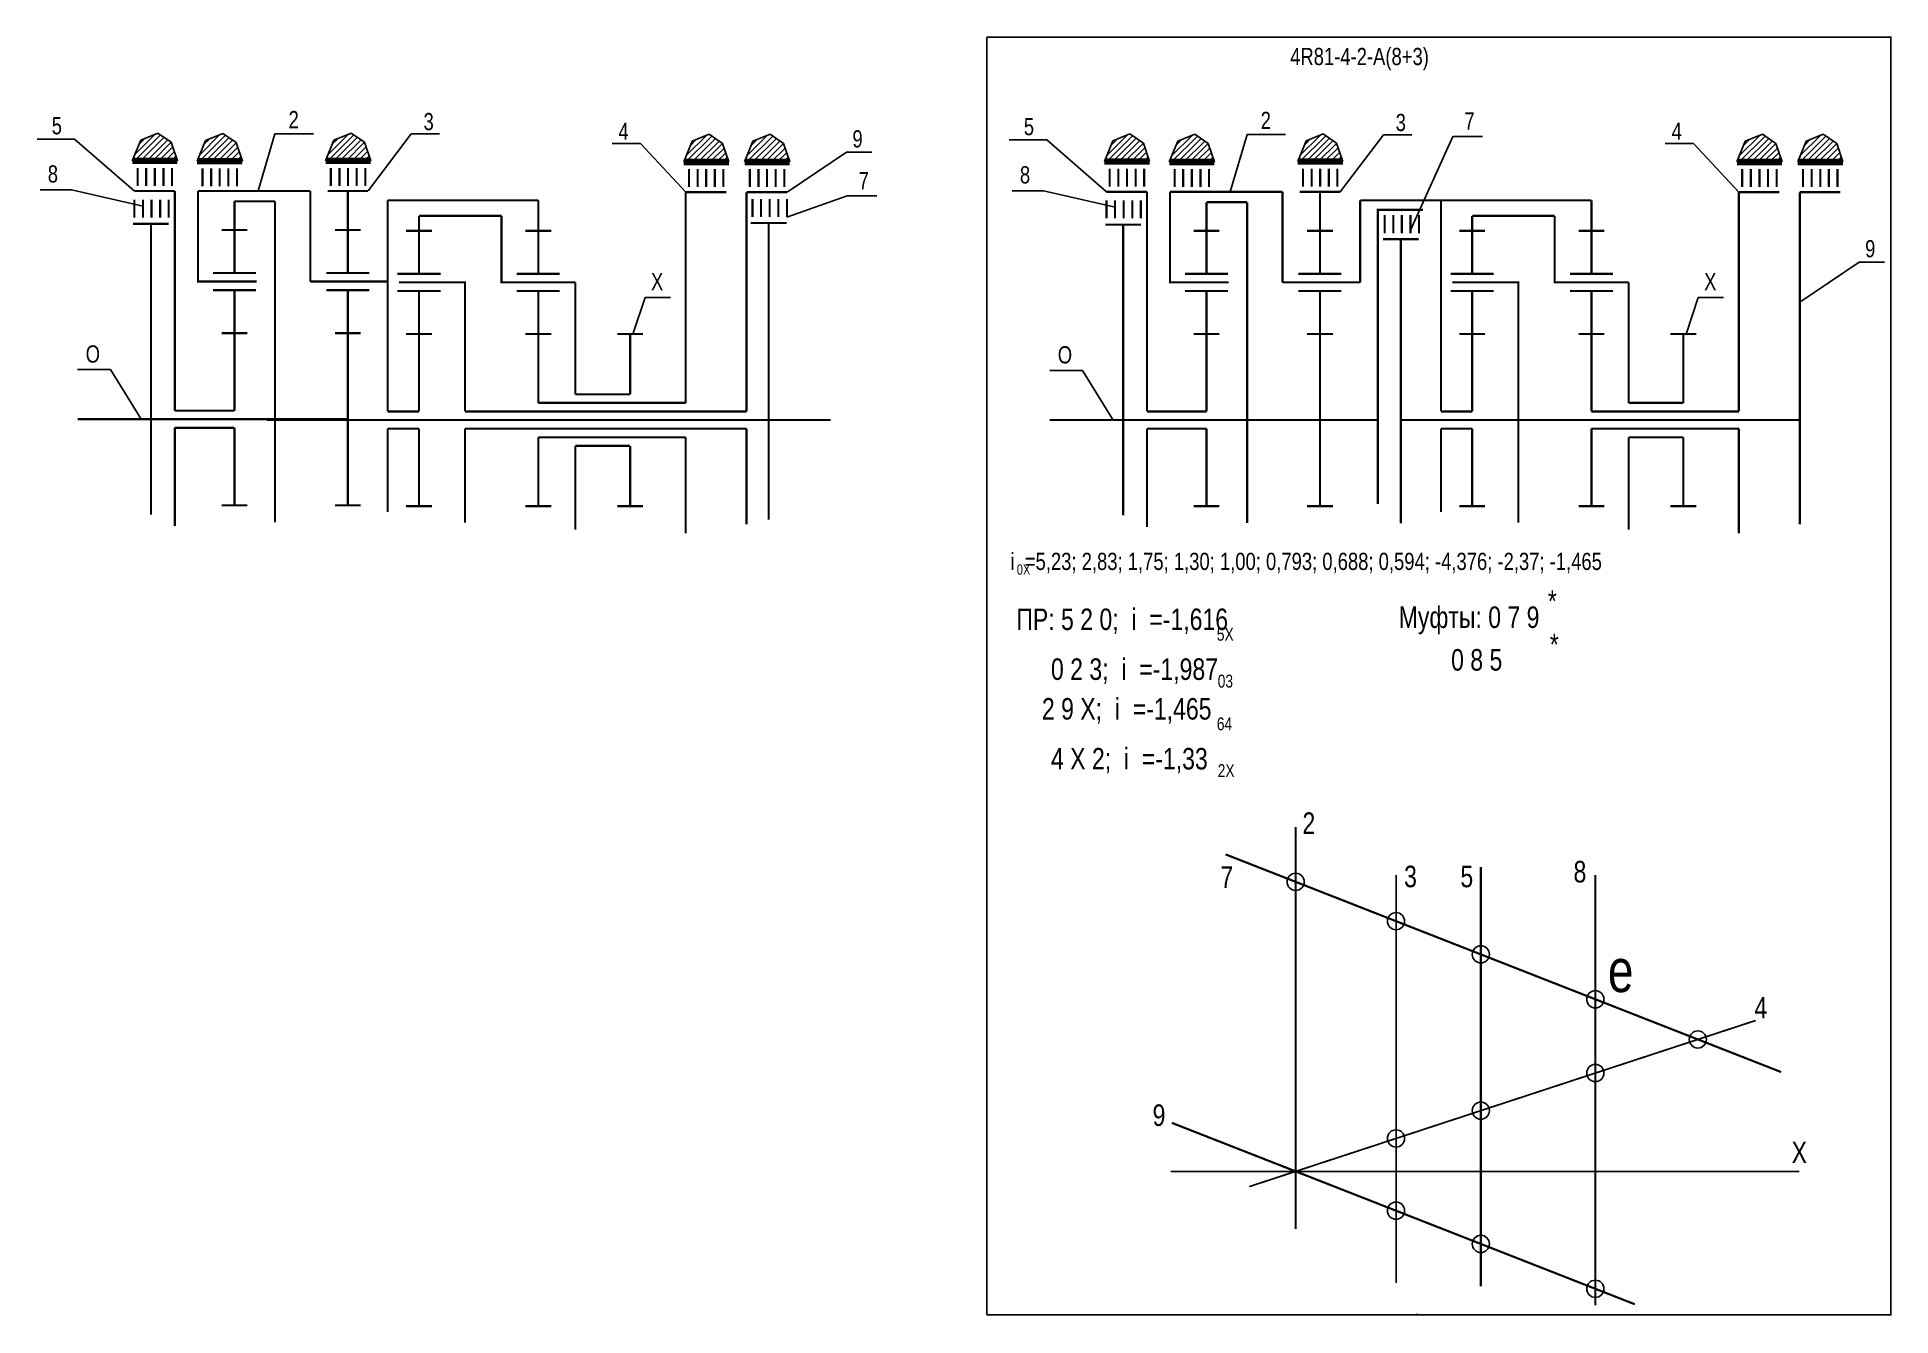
# Model space of a CAD drawing. Extents: x -573 to -142, y 153 to 450.
import ezdxf

# ---------------------------------------------------------------- set-up
doc = ezdxf.new("R2010")
doc.units = 0
doc.header["$LTSCALE"] = 15
doc.layers.get('0').update_dxf_attribs({"linetype": 'CONTINUOUS'})
doc.layers.add('DIM', color=92, linetype='CONTINUOUS')
doc.layers.add('MAIN', color=5, linetype='CONTINUOUS')
doc.styles.add('AMK', font='amk.shx', dxfattribs={"width": 0.8})

msp = doc.modelspace()

# ---------------------------------------------------------------- hatches: boundary and pattern name
at = {"layer": 'DIM'}
h = msp.add_hatch(dxfattribs=at)
h.set_pattern_fill('_USER', color=0, angle=45, style=0, pattern_type=0)
h.set_pattern_definition([(45, (-298.7449, -4.5852), (-0.7071068, 0.7071068), [])])
h.paths.add_polyline_path([(-549.04, 425.93), (-550.98, 421.11), (-540.49, 421.11), (-541.94, 425.44), (-545.05, 427.55)])
h = msp.add_hatch(dxfattribs=at)
h.set_pattern_fill('_USER', color=0, angle=45, style=0, pattern_type=0)
h.set_pattern_definition([(45, (-283.6764, -4.6726), (-0.7071068, 0.7071068), [])])
h.paths.add_polyline_path([(-533.97, 425.85), (-535.92, 421.03), (-525.42, 421.03), (-526.87, 425.35), (-529.98, 427.46)])
h = msp.add_hatch(dxfattribs=at)
h.set_pattern_fill('_USER', color=0, angle=45, style=0, pattern_type=0)
h.set_pattern_definition([(45, (-253.851, -4.5852), (-0.7071068, 0.7071068), [])])
h.paths.add_polyline_path([(-504.15, 425.93), (-506.09, 421.11), (-495.59, 421.11), (-497.04, 425.44), (-500.16, 427.55)])
h = msp.add_hatch(dxfattribs=at)
h.set_pattern_fill('_USER', color=0, angle=45, style=0, pattern_type=0)
h.set_pattern_definition([(45, (-170.6527, -4.873), (-0.7071068, 0.7071068), [])])
h.paths.add_polyline_path([(-420.95, 425.65), (-422.89, 420.83), (-412.4, 420.83), (-413.85, 425.15), (-416.96, 427.26)])
h = msp.add_hatch(dxfattribs=at)
h.set_pattern_fill('_USER', color=0, angle=45, style=0, pattern_type=0)
h.set_pattern_definition([(45, (-156.5144, -4.873), (-0.7071068, 0.7071068), [])])
h.paths.add_polyline_path([(-406.81, 425.65), (-408.75, 420.83), (-398.26, 420.83), (-399.71, 425.15), (-402.82, 427.26)])
h = msp.add_hatch(dxfattribs=at)
h.set_pattern_fill('_USER', color=0, angle=45, style=0, pattern_type=0)
h.set_pattern_definition([(45, (-72.9048, -4.7831), (-0.7071068, 0.7071068), [])])
h.paths.add_polyline_path([(-323.2, 425.74), (-325.14, 420.92), (-314.65, 420.92), (-316.1, 425.24), (-319.21, 427.35)])
h = msp.add_hatch(dxfattribs=at)
h.set_pattern_fill('_USER', color=0, angle=45, style=0, pattern_type=0)
h.set_pattern_definition([(45, (-57.8362, -4.8705), (-0.7071068, 0.7071068), [])])
h.paths.add_polyline_path([(-308.13, 425.65), (-310.08, 420.83), (-299.58, 420.83), (-301.03, 425.15), (-304.14, 427.27)])
h = msp.add_hatch(dxfattribs=at)
h.set_pattern_fill('_USER', color=0, angle=45, style=0, pattern_type=0)
h.set_pattern_definition([(45, (-28.0108, -4.7831), (-0.7071068, 0.7071068), [])])
h.paths.add_polyline_path([(-278.31, 425.74), (-280.25, 420.92), (-269.75, 420.92), (-271.2, 425.24), (-274.32, 427.35)])
h = msp.add_hatch(dxfattribs=at)
h.set_pattern_fill('_USER', color=0, angle=45, style=0, pattern_type=0)
h.set_pattern_definition([(45, (74.0229, -4.873), (-0.7071068, 0.7071068), [])])
h.paths.add_polyline_path([(-176.27, 425.65), (-178.22, 420.83), (-167.72, 420.83), (-169.17, 425.15), (-172.29, 427.26)])
h = msp.add_hatch(dxfattribs=at)
h.set_pattern_fill('_USER', color=0, angle=45, style=0, pattern_type=0)
h.set_pattern_definition([(45, (88.1612, -4.873), (-0.7071068, 0.7071068), [])])
h.paths.add_polyline_path([(-162.13, 425.65), (-164.08, 420.83), (-153.58, 420.83), (-155.03, 425.15), (-158.15, 427.26)])

# ---------------------------------------------------------------- linework, layer by layer
at = {"const_width": 0.4}
for points in [[(-280.72, 266.24), (-280.72, 172.82)], [(-257.4, 255.14), (-257.4, 160.27)], [(-211.1, 255.14), (-211.1, 155.11)], [(-291.52, 182.67), (-173.85, 221.29)]]:
    msp.add_lwpolyline(points, dxfattribs=at)
at = {"layer": 'DIM', "color": 0}
for p, q in [((-549.04, 425.93), (-545.05, 427.55)), ((-545.05, 427.55), (-541.94, 425.44)), ((-533.97, 425.85), (-529.98, 427.46)), ((-529.98, 427.46), (-526.87, 425.35)), ((-517.84, 427.4), (-521.74, 414.1)), ((-517.84, 427.4), (-508.91, 427.4)), ((-504.15, 425.93), (-500.16, 427.55)), ((-500.16, 427.55), (-497.04, 425.44)), ((-486.17, 427.37), (-496.21, 414.1)), ((-486.17, 427.37), (-479.6, 427.37)), ((-420.95, 425.65), (-416.96, 427.26)), ((-416.96, 427.26), (-413.85, 425.15)), ((-406.81, 425.65), (-402.82, 427.26)), ((-402.82, 427.26), (-399.71, 425.15)), ((-323.2, 425.74), (-319.21, 427.35)), ((-319.21, 427.35), (-316.1, 425.24)), ((-308.13, 425.65), (-304.14, 427.27)), ((-304.14, 427.27), (-301.03, 425.15)), ((-292, 427.2), (-295.9, 413.9)), ((-292, 427.2), (-283.07, 427.2)), ((-278.31, 425.74), (-274.32, 427.35)), ((-274.32, 427.35), (-271.2, 425.24)), ((-260.33, 427.17), (-270.37, 413.9)), ((-260.33, 427.17), (-253.76, 427.17)), ((-244.2, 426.79), (-254.05, 404.96)), ((-244.2, 426.79), (-237.34, 426.79)), ((-176.27, 425.65), (-172.29, 427.26)), ((-172.29, 427.26), (-169.17, 425.15)), ((-162.13, 425.65), (-158.15, 427.26)), ((-158.15, 427.26), (-155.03, 425.15)), ((-573.11, 426.15), (-564.38, 426.15)), ((-564.38, 426.15), (-550.52, 414.1)), ((-550.98, 421.11), (-549.04, 425.93)), ((-541.94, 425.44), (-540.49, 421.11)), ((-535.92, 421.03), (-533.97, 425.85)), ((-526.87, 425.35), (-525.42, 421.03)), ((-506.09, 421.11), (-504.15, 425.93)), ((-497.04, 425.44), (-495.59, 421.11)), ((-439.53, 425.1), (-432.96, 425.1)), ((-432.96, 425.1), (-422.43, 413.81)), ((-422.89, 420.83), (-420.95, 425.65)), ((-413.85, 425.15), (-412.4, 420.83)), ((-408.75, 420.83), (-406.81, 425.65)), ((-399.71, 425.15), (-398.26, 420.83)), ((-385.08, 423.1), (-398.88, 413.81)), ((-385.08, 423.1), (-379.16, 423.1)), ((-347.27, 425.95), (-338.54, 425.95)), ((-338.54, 425.95), (-324.68, 413.9)), ((-325.14, 420.92), (-323.2, 425.74)), ((-316.1, 425.24), (-314.65, 420.92)), ((-310.08, 420.83), (-308.13, 425.65)), ((-301.03, 425.15), (-299.58, 420.83)), ((-280.25, 420.92), (-278.31, 425.74)), ((-271.2, 425.24), (-269.75, 420.92)), ((-194.85, 425.1), (-188.28, 425.1)), ((-188.28, 425.1), (-177.75, 413.81)), ((-178.22, 420.83), (-176.27, 425.65)), ((-169.17, 425.15), (-167.72, 420.83)), ((-164.08, 420.83), (-162.13, 425.65)), ((-155.03, 425.15), (-153.58, 420.83)), ((-549.73, 420.92), (-542.82, 420.92)), ((-504.84, 420.92), (-497.93, 420.92)), ((-421.64, 420.64), (-414.73, 420.64)), ((-407.5, 420.64), (-400.59, 420.64)), ((-323.89, 420.73), (-316.98, 420.73)), ((-279, 420.73), (-272.08, 420.73)), ((-176.96, 420.64), (-170.05, 420.64)), ((-162.83, 420.64), (-155.91, 420.64)), ((-565.14, 414.36), (-572.4, 414.36)), ((-565.14, 414.36), (-565.14, 414.36)), ((-565.14, 414.36), (-548.52, 410.56)), ((-339.3, 414.16), (-346.56, 414.16)), ((-339.3, 414.16), (-339.3, 414.16)), ((-339.3, 414.16), (-322.68, 410.36)), ((-384.92, 412.93), (-398.91, 408.04)), ((-384.92, 412.93), (-378.05, 412.93)), ((-149.81, 397.56), (-163.61, 388.27)), ((-149.81, 397.56), (-143.9, 397.56)), ((-431.87, 389.3), (-434.69, 380.84)), ((-431.87, 389.3), (-425.96, 389.3)), ((-187.2, 389.3), (-190.02, 380.84)), ((-187.2, 389.3), (-181.29, 389.3)), ((-556.08, 372.59), (-563.68, 372.59)), ((-556.08, 372.59), (-548.94, 361.04)), ((-330.24, 372.4), (-337.84, 372.4)), ((-330.24, 372.4), (-323.1, 360.84))]:
    msp.add_line(p, q, dxfattribs=at)
for points, const_width in [([(-541.11, 414.1), (-541.11, 363.04)], 0.5), ([(-531.51, 393.04), (-535.74, 393.04), (-535.74, 414.1)], 0.5), ([(-509.62, 414.1), (-535.74, 414.1)], 0.5), ([(-509.62, 393.04), (-509.62, 414.1)], 0.5), ([(-422.43, 413.81), (-422.43, 364.84)], 0.5), ([(-408.29, 413.81), (-408.29, 362.84)], 0.5), ([(-315.27, 413.9), (-315.27, 362.84)], 0.5), ([(-305.67, 392.84), (-309.9, 392.84), (-309.9, 413.9)], 0.5), ([(-283.78, 413.9), (-309.9, 413.9)], 0.5), ([(-283.78, 392.84), (-283.78, 413.9)], 0.5), ([(-177.75, 413.81), (-177.75, 362.84)], 0.5), ([(-163.61, 413.81), (-163.61, 360.84)], 0.5), ([(-527.26, 411.69), (-517.83, 411.69)], 0.5), ([(-517.83, 411.69), (-517.83, 337.1)], 0.5), ([(-456.67, 411.93), (-491.65, 411.93)], 0.5), ([(-491.65, 411.93), (-491.65, 362.84)], 0.5), ([(-301.42, 411.49), (-291.99, 411.49)], 0.5), ([(-291.99, 411.49), (-291.99, 336.91)], 0.5), ([(-265.72, 392.84), (-265.72, 411.93)], 0.5), ([(-212, 411.93), (-265.72, 411.93)], 0.5), ([(-261.64, 341.34), (-261.64, 409.7), (-251.12, 409.7)], 0.5), ([(-246.97, 411.93), (-246.97, 362.84)], 0.5), ([(-550.79, 406.44), (-542.5, 406.44)], 0.5), ([(-546.64, 406.44), (-546.64, 338.88)], 0.5), ([(-465.21, 408.3), (-484.38, 408.3)], 0.5), ([(-461.98, 392.84), (-465.21, 392.84), (-465.21, 408.3)], 0.5), ([(-403.13, 406.65), (-403.13, 337.69)], 0.5), ([(-324.95, 406.24), (-316.66, 406.24)], 0.5), ([(-320.8, 406.24), (-320.8, 338.68)], 0.5), ([(-220.54, 408.3), (-239.7, 408.3)], 0.5), ([(-217.3, 392.84), (-220.54, 392.84), (-220.54, 408.3)], 0.5), ([(-256.28, 402.89), (-256.28, 336.87)], 0.5), ([(-479.39, 392.84), (-473.68, 392.84), (-473.68, 362.84)], 0.5), ([(-448.05, 392.84), (-448.05, 366.84)], 0.5), ([(-234.71, 392.84), (-229.01, 392.84), (-229.01, 337.02)], 0.5), ([(-203.37, 392.84), (-203.37, 364.84)], 0.5), ([(-448.05, 366.84), (-435.33, 366.84)], 0.5), ([(-541.11, 363.04), (-527.26, 363.04)], 0.5), ([(-491.65, 362.84), (-484.38, 362.84)], 0.5), ([(-473.68, 362.84), (-408.29, 362.84)], 0.5), ([(-456.67, 364.84), (-435.33, 364.84)], 0.5), ([(-448.05, 364.84), (-422.43, 364.84)], 0.5), ([(-315.27, 362.84), (-301.42, 362.84)], 0.5), ([(-246.97, 362.84), (-239.7, 362.84)], 0.5), ([(-212, 362.84), (-177.75, 362.84)], 0.5), ([(-203.37, 364.84), (-190.65, 364.84)], 0.5), ([(-203.37, 364.84), (-190.65, 364.84)], 0.5), ([(-563.69, 361.04), (-500.92, 361.04)], 0.5), ([(-541.11, 359.04), (-527.26, 359.04)], 0.5), ([(-541.11, 359.04), (-541.11, 336.19)], 0.5), ([(-519.75, 360.84), (-388.71, 360.84)], 0.5), ([(-492.99, 360.84), (-453.77, 360.84)], 0.5), ([(-491.65, 358.84), (-484.38, 358.84)], 0.5), ([(-491.65, 358.84), (-491.65, 339.49)], 0.5), ([(-473.68, 358.84), (-408.29, 358.84)], 0.5), ([(-473.68, 358.84), (-473.68, 337.02)], 0.5), ([(-408.29, 358.84), (-408.29, 336.62)], 0.5), ([(-337.85, 360.84), (-261.64, 360.84)], 0.5), ([(-315.27, 358.84), (-301.42, 358.84)], 0.5), ([(-315.27, 358.84), (-315.27, 335.99)], 0.5), ([(-256.28, 360.84), (-163.61, 360.84)], 0.5), ([(-248.32, 360.84), (-209.09, 360.84)], 0.5), ([(-246.97, 358.84), (-239.7, 358.84)], 0.5), ([(-246.97, 358.84), (-246.97, 339.49)], 0.5), ([(-212, 358.84), (-177.75, 358.84)], 0.5), ([(-177.75, 358.84), (-177.75, 334.49)], 0.5), ([(-163.61, 360.84), (-163.61, 336.62)], 0.5), ([(-456.67, 356.84), (-435.33, 356.84)], 0.5), ([(-448.05, 356.84), (-422.43, 356.84)], 0.5), ([(-448.05, 354.84), (-448.05, 335.35)], 0.5), ([(-448.05, 354.84), (-435.33, 354.84)], 0.5), ([(-422.43, 356.84), (-422.43, 334.49)], 0.5), ([(-203.37, 356.84), (-190.65, 356.84)], 0.5), ([(-203.37, 356.84), (-190.65, 356.84)], 0.5), ([(-203.37, 356.84), (-203.37, 335.35)], 0.5), ([(-167.93, 209.3), (-296.99, 259.89)], 0.5), ([(-237.7, 256.94), (-237.7, 159.48)], 0.5), ([(-201.92, 155.33), (-309.5, 197.5)], 0.5), ([(-309.78, 186.22), (-163.68, 186.22)], 0.4), ([(-252.52, 153.13), (-252.52, 152.87)], 0.5)]:
    msp.add_lwpolyline(points, dxfattribs=dict(at, const_width=const_width))
for centre in [(-280.72, 253.51), (-257.4, 244.37), (-237.7, 236.65), (-211.1, 226.22), (-187.29, 216.88), (-211.1, 209.07), (-237.7, 200.34), (-257.4, 193.87), (-257.4, 177.08), (-237.7, 169.36), (-211.1, 158.93)]:
    msp.add_circle(centre, 2, dxfattribs=at)
at = {"layer": 'MAIN'}
for points in [[(-352.43, 152.87), (-352.43, 449.87)], [(-352.43, 449.87), (-142.43, 449.87), (-142.43, 152.87), (-352.43, 152.87)]]:
    msp.add_lwpolyline(points, dxfattribs=at)
at = {"layer": 'MAIN', "color": 0}
for points, const_width in [([(-550.98, 421.11), (-540.49, 421.11)], 1.5), ([(-541.75, 419.46), (-541.75, 415.27)], 0.5), ([(-535.92, 421.03), (-525.42, 421.03)], 1.5), ([(-526.68, 419.38), (-526.68, 415.18)], 0.5), ([(-506.09, 421.11), (-495.59, 421.11)], 1.5), ([(-496.86, 419.46), (-496.86, 415.27)], 0.5), ([(-422.89, 420.83), (-412.4, 420.83)], 1.5), ([(-413.66, 419.18), (-413.66, 414.98)], 0.5), ([(-408.75, 420.83), (-398.26, 420.83)], 1.5), ([(-399.52, 419.18), (-399.52, 414.98)], 0.5), ([(-325.14, 420.92), (-314.65, 420.92)], 1.5), ([(-315.91, 419.27), (-315.91, 415.07)], 0.5), ([(-310.08, 420.83), (-299.58, 420.83)], 1.5), ([(-300.84, 419.18), (-300.84, 414.98)], 0.5), ([(-280.25, 420.92), (-269.75, 420.92)], 1.5), ([(-271.02, 419.27), (-271.02, 415.07)], 0.5), ([(-178.22, 420.83), (-167.72, 420.83)], 1.5), ([(-168.98, 419.18), (-168.98, 414.98)], 0.5), ([(-164.08, 420.83), (-153.58, 420.83)], 1.5), ([(-154.85, 419.18), (-154.85, 414.98)], 0.5), ([(-550.52, 414.1), (-541.11, 414.1)], 0.5), ([(-505.63, 414.1), (-496.21, 414.1)], 0.5), ([(-500.92, 405.04), (-500.92, 414.1)], 0.5), ([(-422.43, 413.81), (-413.02, 413.81)], 0.5), ([(-408.29, 413.81), (-398.88, 413.81)], 0.5), ([(-324.68, 413.9), (-315.27, 413.9)], 0.5), ([(-279.79, 413.9), (-270.37, 413.9)], 0.5), ([(-275.08, 404.84), (-275.08, 413.9)], 0.5), ([(-177.75, 413.81), (-168.34, 413.81)], 0.5), ([(-163.61, 413.81), (-154.2, 413.81)], 0.5), ([(-542.52, 412.11), (-542.52, 407.91)], 0.5), ([(-527.26, 405.04), (-527.26, 411.69)], 0.5), ([(-456.67, 394.84), (-456.67, 411.93)], 0.5), ([(-398.91, 412.23), (-398.91, 408.04)], 0.5), ([(-316.68, 411.91), (-316.68, 407.72)], 0.5), ([(-301.42, 404.84), (-301.42, 411.49)], 0.5), ([(-212, 394.84), (-212, 411.93)], 0.5), ([(-527.26, 405.04), (-530.26, 405.04)], 0.5), ([(-527.26, 395.04), (-527.26, 405.04)], 0.5), ([(-527.26, 405.04), (-524.26, 405.04)], 0.5), ([(-500.92, 405.04), (-503.92, 405.04)], 0.5), ([(-500.92, 395.04), (-500.92, 405.04)], 0.5), ([(-500.92, 405.04), (-497.92, 405.04)], 0.5), ([(-484.38, 404.84), (-487.38, 404.84)], 0.5), ([(-484.38, 404.84), (-484.38, 408.3)], 0.5), ([(-484.38, 394.84), (-484.38, 404.84)], 0.5), ([(-484.38, 404.84), (-481.38, 404.84)], 0.5), ([(-456.67, 404.84), (-459.67, 404.84)], 0.5), ([(-456.67, 404.84), (-453.67, 404.84)], 0.5), ([(-407.3, 406.65), (-398.96, 406.65)], 0.5), ([(-301.42, 404.84), (-304.42, 404.84)], 0.5), ([(-301.42, 394.84), (-301.42, 404.84)], 0.5), ([(-301.42, 404.84), (-298.42, 404.84)], 0.5), ([(-275.08, 404.84), (-278.08, 404.84)], 0.5), ([(-275.08, 394.84), (-275.08, 404.84)], 0.5), ([(-275.08, 404.84), (-272.08, 404.84)], 0.5), ([(-252.05, 408.47), (-252.05, 404.28)], 0.5), ([(-239.7, 404.84), (-242.7, 404.84)], 0.5), ([(-239.7, 404.84), (-239.7, 408.3)], 0.5), ([(-239.7, 394.84), (-239.7, 404.84)], 0.5), ([(-239.7, 404.84), (-236.7, 404.84)], 0.5), ([(-212, 404.84), (-215, 404.84)], 0.5), ([(-212, 404.84), (-209, 404.84)], 0.5), ([(-260.45, 402.89), (-252.11, 402.89)], 0.5), ([(-522.13, 393.04), (-531.51, 393.04)], 0.5), ([(-491.65, 393.04), (-509.62, 393.04)], 0.5), ([(-479.39, 392.84), (-488.99, 392.84)], 0.5), ([(-448.05, 392.84), (-461.98, 392.84)], 0.5), ([(-296.29, 392.84), (-305.67, 392.84)], 0.5), ([(-265.72, 392.84), (-283.78, 392.84)], 0.5), ([(-234.71, 392.84), (-244.32, 392.84)], 0.5), ([(-203.37, 392.84), (-217.3, 392.84)], 0.5), ([(-527.26, 391.04), (-532.26, 391.04)], 0.5), ([(-527.26, 381.04), (-527.26, 391.04), (-522.26, 391.04)], 0.5), ([(-500.92, 391.04), (-505.92, 391.04)], 0.5), ([(-500.92, 381.04), (-500.92, 391.04), (-495.92, 391.04)], 0.5), ([(-484.38, 390.84), (-489.38, 390.84)], 0.5), ([(-484.38, 380.84), (-484.38, 390.84), (-479.38, 390.84)], 0.5), ([(-456.67, 390.84), (-461.67, 390.84)], 0.5), ([(-456.67, 380.84), (-456.67, 390.84), (-451.67, 390.84)], 0.5), ([(-301.42, 390.84), (-306.42, 390.84)], 0.5), ([(-301.42, 380.84), (-301.42, 390.84), (-296.42, 390.84)], 0.5), ([(-275.08, 390.84), (-280.08, 390.84)], 0.5), ([(-275.08, 380.84), (-275.08, 390.84), (-270.08, 390.84)], 0.5), ([(-239.7, 390.84), (-244.7, 390.84)], 0.5), ([(-239.7, 380.84), (-239.7, 390.84), (-234.7, 390.84)], 0.5), ([(-212, 390.84), (-217, 390.84)], 0.5), ([(-212, 380.84), (-212, 390.84), (-207, 390.84)], 0.5), ([(-527.26, 381.04), (-530.26, 381.04)], 0.5), ([(-527.26, 363.04), (-527.26, 381.04)], 0.5), ([(-527.26, 381.04), (-524.26, 381.04)], 0.5), ([(-500.92, 381.04), (-503.92, 381.04)], 0.5), ([(-500.92, 361.04), (-500.92, 381.04)], 0.5), ([(-500.92, 381.04), (-497.92, 381.04)], 0.5), ([(-484.38, 380.84), (-487.38, 380.84)], 0.5), ([(-484.38, 362.84), (-484.38, 380.84)], 0.5), ([(-484.38, 380.84), (-481.38, 380.84)], 0.5), ([(-456.67, 380.84), (-459.67, 380.84)], 0.5), ([(-456.67, 364.84), (-456.67, 380.84)], 0.5), ([(-456.67, 380.84), (-453.67, 380.84)], 0.5), ([(-435.33, 380.84), (-438.33, 380.84)], 0.5), ([(-435.33, 380.84), (-432.33, 380.84)], 0.5), ([(-435.33, 366.84), (-435.33, 380.84)], 0.5), ([(-301.42, 380.84), (-304.42, 380.84)], 0.5), ([(-301.42, 362.84), (-301.42, 380.84)], 0.5), ([(-301.42, 380.84), (-298.42, 380.84)], 0.5), ([(-275.08, 380.84), (-278.08, 380.84)], 0.5), ([(-275.08, 360.84), (-275.08, 380.84)], 0.5), ([(-275.08, 380.84), (-272.08, 380.84)], 0.5), ([(-239.7, 380.84), (-242.7, 380.84)], 0.5), ([(-239.7, 362.84), (-239.7, 380.84)], 0.5), ([(-239.7, 380.84), (-236.7, 380.84)], 0.5), ([(-212, 380.84), (-215, 380.84)], 0.5), ([(-212, 362.84), (-212, 380.84)], 0.5), ([(-212, 380.84), (-209, 380.84)], 0.5), ([(-190.65, 380.84), (-193.65, 380.84)], 0.5), ([(-190.65, 380.84), (-187.65, 380.84)], 0.5), ([(-190.65, 364.84), (-190.65, 380.84)], 0.5), ([(-527.26, 359.04), (-527.26, 341.04)], 0.5), ([(-500.92, 361.04), (-500.92, 341.04)], 0.5), ([(-484.38, 358.84), (-484.38, 340.84)], 0.5), ([(-301.42, 358.84), (-301.42, 340.84)], 0.5), ([(-275.08, 360.84), (-275.08, 340.84)], 0.5), ([(-239.7, 358.84), (-239.7, 340.84)], 0.5), ([(-212, 358.84), (-212, 340.84)], 0.5), ([(-456.67, 356.84), (-456.67, 340.84)], 0.5), ([(-435.33, 354.84), (-435.33, 340.84)], 0.5), ([(-190.65, 356.84), (-190.65, 340.84)], 0.5), ([(-527.26, 341.04), (-530.26, 341.04)], 0.5), ([(-527.26, 341.04), (-524.26, 341.04)], 0.5), ([(-500.92, 341.04), (-503.92, 341.04)], 0.5), ([(-500.92, 341.04), (-497.92, 341.04)], 0.5), ([(-484.38, 340.84), (-487.38, 340.84)], 0.5), ([(-484.38, 340.84), (-481.38, 340.84)], 0.5), ([(-456.67, 340.84), (-459.67, 340.84)], 0.5), ([(-456.67, 340.84), (-453.67, 340.84)], 0.5), ([(-435.33, 340.84), (-438.33, 340.84)], 0.5), ([(-435.33, 340.84), (-432.33, 340.84)], 0.5), ([(-301.42, 340.84), (-304.42, 340.84)], 0.5), ([(-301.42, 340.84), (-298.42, 340.84)], 0.5), ([(-275.08, 340.84), (-278.08, 340.84)], 0.5), ([(-275.08, 340.84), (-272.08, 340.84)], 0.5), ([(-239.7, 340.84), (-242.7, 340.84)], 0.5), ([(-239.7, 340.84), (-236.7, 340.84)], 0.5), ([(-212, 340.84), (-215, 340.84)], 0.5), ([(-212, 340.84), (-209, 340.84)], 0.5), ([(-190.65, 340.84), (-193.65, 340.84)], 0.5), ([(-190.65, 340.84), (-187.65, 340.84)], 0.5)]:
    msp.add_lwpolyline(points, dxfattribs=dict(at, const_width=const_width))
for points in [[(-549.75, 419.46, 0.5, 0.5, 0), (-549.75, 415.27, 0.5, 0.5, 0)], [(-547.75, 419.46, 0.5, 0.5, 0), (-547.75, 415.27, 0.5, 0.5, 0)], [(-545.75, 419.46, 0.5, 0.5, 0), (-545.75, 415.27, 0.5, 0.5, 0)], [(-543.75, 419.46, 0.5, 0.5, 0), (-543.75, 415.27, 0.5, 0.5, 0)], [(-534.68, 419.38, 0.5, 0.5, 0), (-534.68, 415.18, 0.5, 0.5, 0)], [(-532.68, 419.38, 0.5, 0.5, 0), (-532.68, 415.18, 0.5, 0.5, 0)], [(-530.68, 419.38, 0.5, 0.5, 0), (-530.68, 415.18, 0.5, 0.5, 0)], [(-528.68, 419.38, 0.5, 0.5, 0), (-528.68, 415.18, 0.5, 0.5, 0)], [(-504.86, 419.46, 0.5, 0.5, 0), (-504.86, 415.27, 0.5, 0.5, 0)], [(-502.86, 419.46, 0.5, 0.5, 0), (-502.86, 415.27, 0.5, 0.5, 0)], [(-500.86, 419.46, 0.5, 0.5, 0), (-500.86, 415.27, 0.5, 0.5, 0)], [(-498.86, 419.46, 0.5, 0.5, 0), (-498.86, 415.27, 0.5, 0.5, 0)], [(-421.66, 419.18, 0.5, 0.5, 0), (-421.66, 414.98, 0.5, 0.5, 0)], [(-419.66, 419.18, 0.5, 0.5, 0), (-419.66, 414.98, 0.5, 0.5, 0)], [(-417.66, 419.18, 0.5, 0.5, 0), (-417.66, 414.98, 0.5, 0.5, 0)], [(-415.66, 419.18, 0.5, 0.5, 0), (-415.66, 414.98, 0.5, 0.5, 0)], [(-407.52, 419.18, 0.5, 0.5, 0), (-407.52, 414.98, 0.5, 0.5, 0)], [(-405.52, 419.18, 0.5, 0.5, 0), (-405.52, 414.98, 0.5, 0.5, 0)], [(-403.52, 419.18, 0.5, 0.5, 0), (-403.52, 414.98, 0.5, 0.5, 0)], [(-401.52, 419.18, 0.5, 0.5, 0), (-401.52, 414.98, 0.5, 0.5, 0)], [(-323.91, 419.27, 0.5, 0.5, 0), (-323.91, 415.07, 0.5, 0.5, 0)], [(-321.91, 419.27, 0.5, 0.5, 0), (-321.91, 415.07, 0.5, 0.5, 0)], [(-319.91, 419.27, 0.5, 0.5, 0), (-319.91, 415.07, 0.5, 0.5, 0)], [(-317.91, 419.27, 0.5, 0.5, 0), (-317.91, 415.07, 0.5, 0.5, 0)], [(-308.84, 419.18, 0.5, 0.5, 0), (-308.84, 414.98, 0.5, 0.5, 0)], [(-306.84, 419.18, 0.5, 0.5, 0), (-306.84, 414.98, 0.5, 0.5, 0)], [(-304.84, 419.18, 0.5, 0.5, 0), (-304.84, 414.98, 0.5, 0.5, 0)], [(-302.84, 419.18, 0.5, 0.5, 0), (-302.84, 414.98, 0.5, 0.5, 0)], [(-279.02, 419.27, 0.5, 0.5, 0), (-279.02, 415.07, 0.5, 0.5, 0)], [(-277.02, 419.27, 0.5, 0.5, 0), (-277.02, 415.07, 0.5, 0.5, 0)], [(-275.02, 419.27, 0.5, 0.5, 0), (-275.02, 415.07, 0.5, 0.5, 0)], [(-273.02, 419.27, 0.5, 0.5, 0), (-273.02, 415.07, 0.5, 0.5, 0)], [(-176.98, 419.18, 0.5, 0.5, 0), (-176.98, 414.98, 0.5, 0.5, 0)], [(-174.98, 419.18, 0.5, 0.5, 0), (-174.98, 414.98, 0.5, 0.5, 0)], [(-172.98, 419.18, 0.5, 0.5, 0), (-172.98, 414.98, 0.5, 0.5, 0)], [(-170.98, 419.18, 0.5, 0.5, 0), (-170.98, 414.98, 0.5, 0.5, 0)], [(-162.85, 419.18, 0.5, 0.5, 0), (-162.85, 414.98, 0.5, 0.5, 0)], [(-160.85, 419.18, 0.5, 0.5, 0), (-160.85, 414.98, 0.5, 0.5, 0)], [(-158.85, 419.18, 0.5, 0.5, 0), (-158.85, 414.98, 0.5, 0.5, 0)], [(-156.85, 419.18, 0.5, 0.5, 0), (-156.85, 414.98, 0.5, 0.5, 0)], [(-550.52, 412.11, 0.5, 0.5, 0), (-550.52, 407.91, 0.5, 0.5, 0)], [(-548.52, 412.11, 0.5, 0.5, 0), (-548.52, 407.91, 0.5, 0.5, 0)], [(-546.52, 412.11, 0.5, 0.5, 0), (-546.52, 407.91, 0.5, 0.5, 0)], [(-544.52, 412.11, 0.5, 0.5, 0), (-544.52, 407.91, 0.5, 0.5, 0)], [(-406.91, 412.23, 0.5, 0.5, 0), (-406.91, 408.04, 0.5, 0.5, 0)], [(-404.91, 412.23, 0.5, 0.5, 0), (-404.91, 408.04, 0.5, 0.5, 0)], [(-402.91, 412.23, 0.5, 0.5, 0), (-402.91, 408.04, 0.5, 0.5, 0)], [(-400.91, 412.23, 0.5, 0.5, 0), (-400.91, 408.04, 0.5, 0.5, 0)], [(-324.68, 411.91, 0.5, 0.5, 0), (-324.68, 407.72, 0.5, 0.5, 0)], [(-322.68, 411.91, 0.5, 0.5, 0), (-322.68, 407.72, 0.5, 0.5, 0)], [(-320.68, 411.91, 0.5, 0.5, 0), (-320.68, 407.72, 0.5, 0.5, 0)], [(-318.68, 411.91, 0.5, 0.5, 0), (-318.68, 407.72, 0.5, 0.5, 0)], [(-260.05, 408.47, 0.5, 0.5, 0), (-260.05, 404.28, 0.5, 0.5, 0)], [(-258.05, 408.47, 0.5, 0.5, 0), (-258.05, 404.28, 0.5, 0.5, 0)], [(-256.05, 408.47, 0.5, 0.5, 0), (-256.05, 404.28, 0.5, 0.5, 0)], [(-254.05, 408.47, 0.5, 0.5, 0), (-254.05, 404.28, 0.5, 0.5, 0)], [(-522.26, 395.04, 0.5, 0.5, 0), (-532.26, 395.04, 0.5, 0.5, 0)], [(-495.92, 395.04, 0.5, 0.5, 0), (-505.92, 395.04, 0.5, 0.5, 0)], [(-479.38, 394.84, 0.5, 0.5, 0), (-489.38, 394.84, 0.5, 0.5, 0)], [(-451.67, 394.84, 0.5, 0.5, 0), (-461.67, 394.84, 0.5, 0.5, 0)], [(-296.42, 394.84, 0.5, 0.5, 0), (-306.42, 394.84, 0.5, 0.5, 0)], [(-270.08, 394.84, 0.5, 0.5, 0), (-280.08, 394.84, 0.5, 0.5, 0)], [(-234.7, 394.84, 0.5, 0.5, 0), (-244.7, 394.84, 0.5, 0.5, 0)], [(-207, 394.84, 0.5, 0.5, 0), (-217, 394.84, 0.5, 0.5, 0)]]:
    msp.add_lwpolyline(points, format="xyseb", dxfattribs=at)

# ---------------------------------------------------------------- texts
at = {"layer": 'DIM', "color": 0, "style": 'AMK', "width": 0.8}
for s, height, p in [('4R81-4-2-A(8+3)', 4, (-282, 443.35)), ('5', 4, (-569.71, 427.26)), ('2', 4, (-514.69, 428.69)), ('3', 4, (-483.33, 428.22)), ('5', 4, (-343.87, 427.06)), ('2', 4, (-288.85, 428.49)), ('3', 4, (-257.49, 428.02)), ('7', 4, (-241.52, 428.35)), ('4', 4, (-438.05, 425.98)), ('9', 4, (-383.69, 424.21)), ('4', 4, (-193.37, 425.98)), ('8', 4, (-570.62, 416.05)), ('7', 4, (-382.24, 414.5)), ('8', 4, (-344.78, 415.85)), ('9', 4, (-148.43, 398.67)), ('X', 4, (-430.49, 391.02)), ('X', 4, (-185.82, 391.02)), ('O', 4, (-561.82, 374.2)), ('O', 4, (-335.98, 374.01)), ('i  =5,23; 2,83; 1,75; 1,30; 1,00; 0,793; 0,688; 0,594; -4,376; -2,37; -1,465', 4, (-346.97, 326)), ('0X', 2.4, (-345.5, 324.9)), ('*', 5, (-222.12, 316.25)), (' ПР: 5 2 0;  i  =-1,616', 5, (-347.1, 312.04)), ('Муфты: 0 7 9', 5, (-256.78, 312.52)), ('5X', 3, (-299.04, 309.56)), ('*', 5, (-221.69, 306.18)), ('       0 8 5', 5, (-255.01, 302.61)), ('    0 2 3;  i  =-1,987', 5, (-343.51, 300.45)), ('03', 3, (-298.83, 298.67)), ('     2 9 X;  i  =-1,465', 5, (-347.1, 291.23)), ('64', 3, (-299.04, 288.74)), ('    4 X 2;  i  =-1,33', 5, (-343.51, 279.63)), ('2X', 3, (-298.83, 277.86)), ('2', 5, (-279.14, 264.66)), ('8', 5, (-216.17, 253.37)), ('7', 5, (-298.21, 252.12)), ('3', 5, (-255.53, 252.26)), ('5', 5, (-242.45, 252.26)), ('e', 10, (-208.18, 227.89)), ('4', 5, (-174.15, 221.76)), ('9', 5, (-313.95, 196.78)), ('X', 5, (-165.5, 188.14))]:
    msp.add_text(s, height=height, dxfattribs=at).set_placement(p)

doc.saveas('drawing.dxf')
